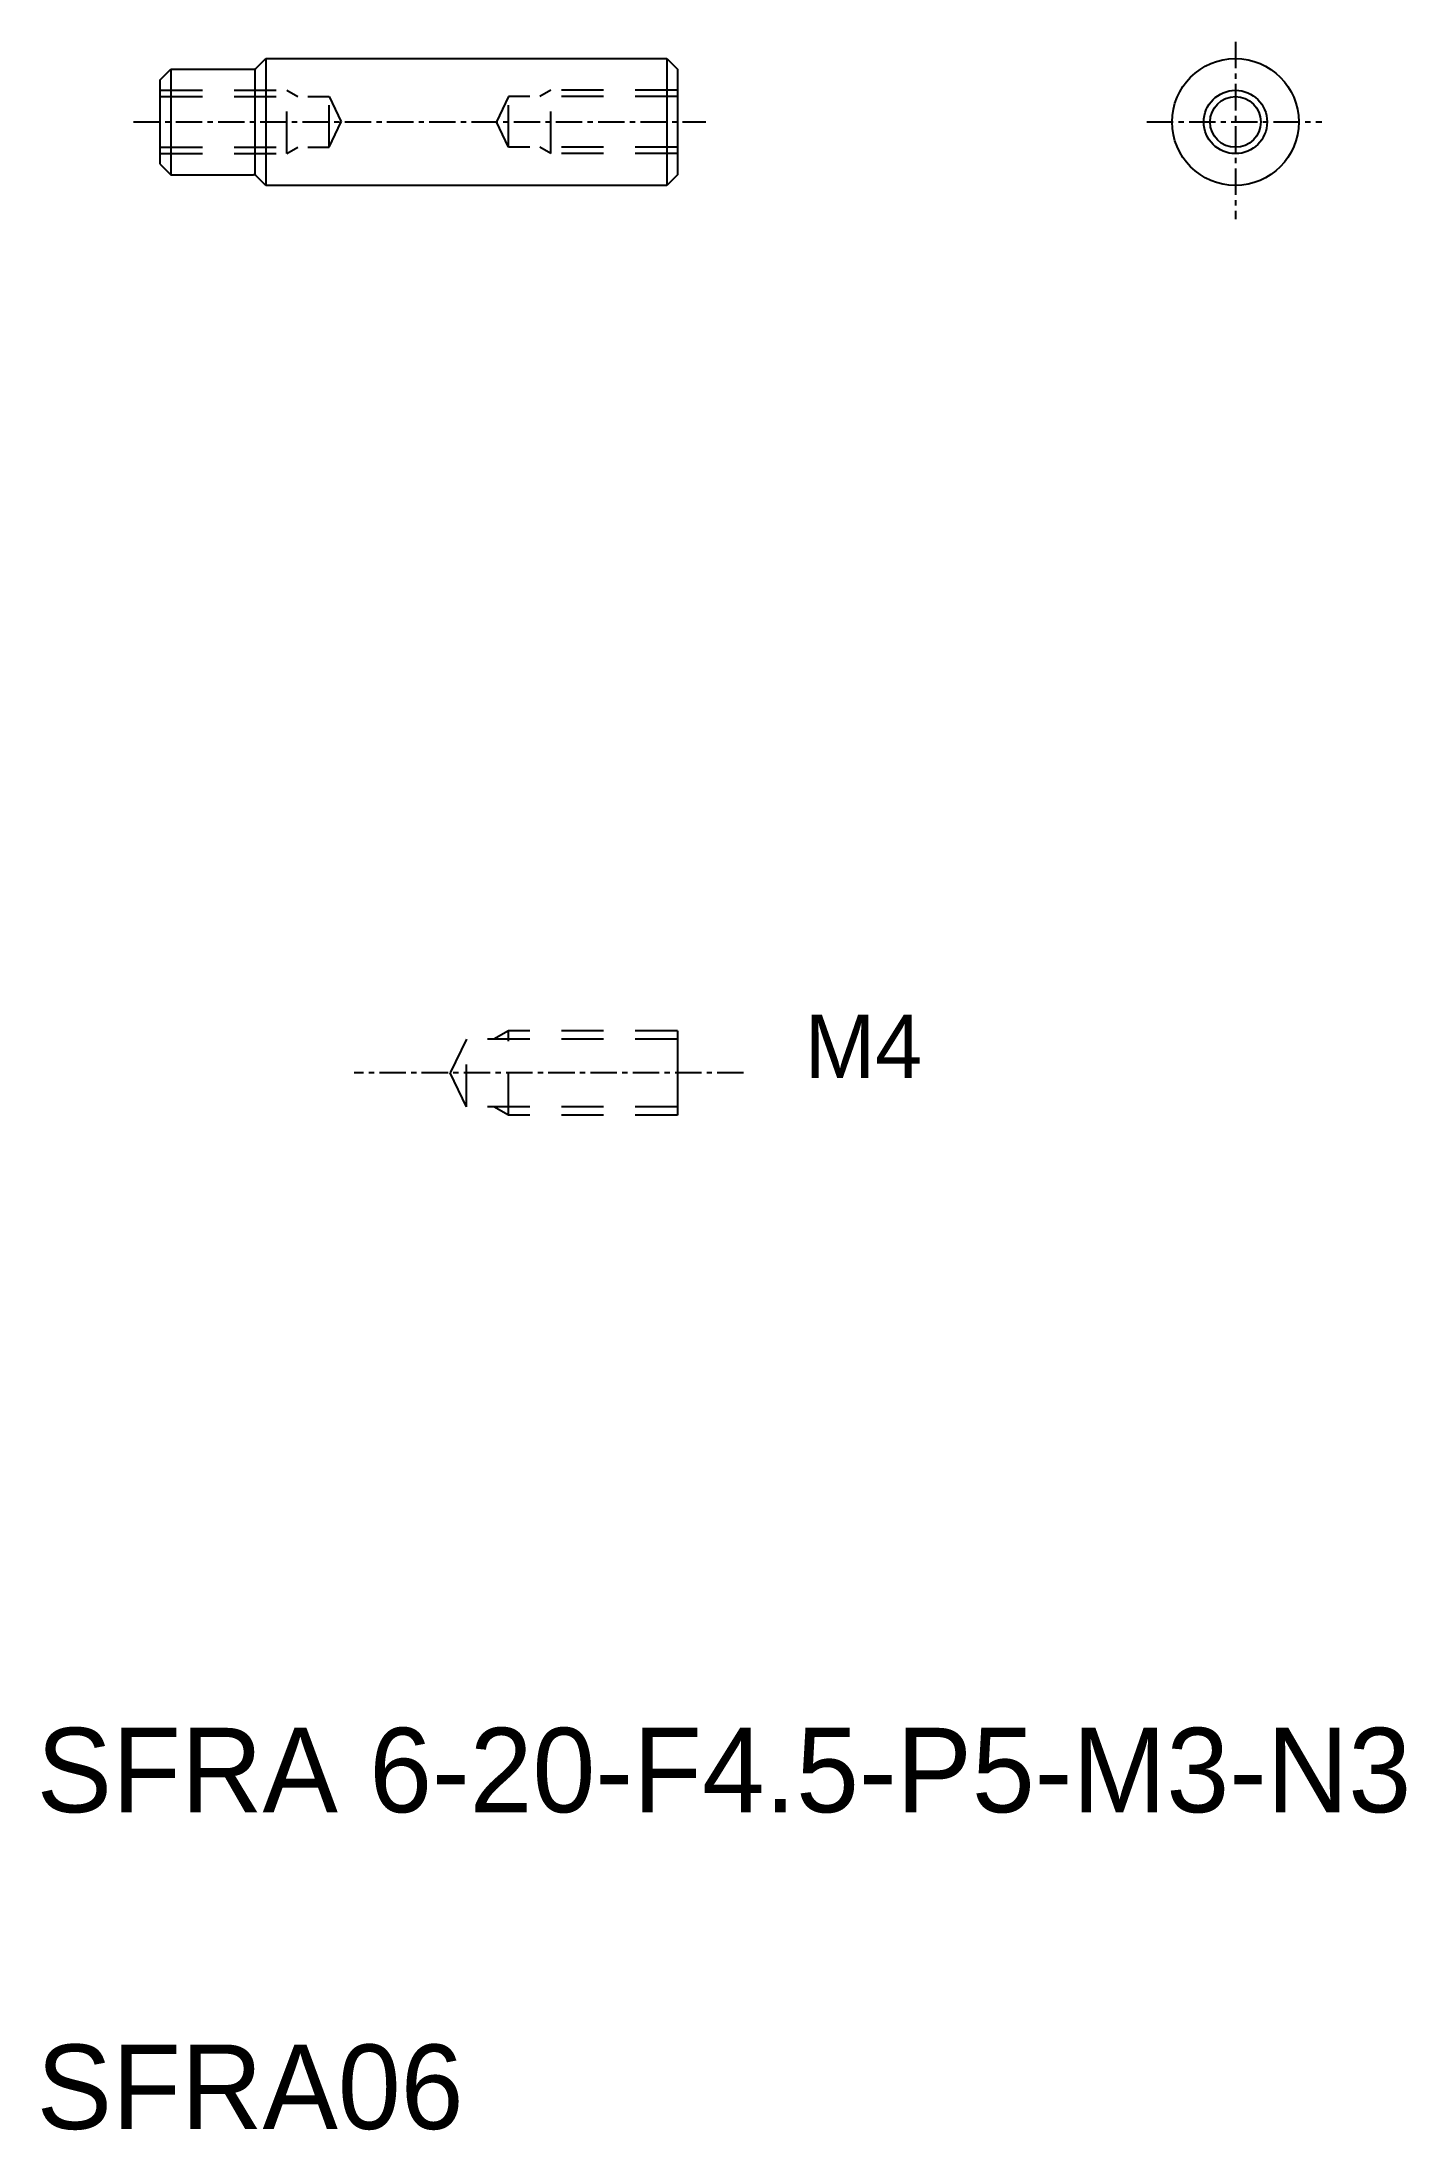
# Model space of a CAD drawing. Extents: x 47.7 to 112.3, y 74.3 to 173.2.
import ezdxf

# ---------------------------------------------------------------- set-up
doc = ezdxf.new("R2010")
doc.units = 0
doc.linetypes.add('CENTER', pattern=[2, 1.25, -0.25, 0.25, -0.25])
doc.linetypes.add('DASHED', pattern=[3.5, 2, -1.5])
doc.layers.get('0').update_dxf_attribs({"linetype": 'CONTINUOUS'})
doc.layers.add('CENTER', color=1, linetype='CENTER')

msp = doc.modelspace()

# ---------------------------------------------------------------- linework, layer by layer
for p, q in [((57.845, 171.912), (58.286, 172.353)), ((58.286, 172.353), (58.286, 166.353)), ((58.286, 172.353), (77.286, 172.353)), ((77.286, 172.353), (77.286, 166.353)), ((77.286, 172.353), (77.786, 171.853)), ((53.286, 167.353), (53.286, 171.353)), ((57.786, 166.853), (57.786, 171.853)), ((77.786, 171.853), (77.786, 166.853)), ((58.286, 170.853), (58.286, 170.853)), ((58.286, 169.353), (58.286, 169.353)), ((58.286, 166.353), (57.845, 166.794)), ((77.286, 166.353), (58.286, 166.353)), ((77.786, 166.853), (77.286, 166.353)), ((77.786, 126.318), (77.786, 122.318))]:
    msp.add_line(p, q)
at = {"linetype": 'CONTINUOUS'}
for p, q in [((53.286, 171.353), (53.786, 171.853)), ((53.286, 167.353), (53.786, 166.853))]:
    msp.add_line(p, q, dxfattribs=at)
at = {"color": 7, "linetype": 'CONTINUOUS'}
for p, q in [((53.786, 171.853), (53.786, 166.853)), ((53.786, 171.853), (57.703, 171.853)), ((53.786, 166.853), (57.703, 166.853))]:
    msp.add_line(p, q, dxfattribs=at)
at = {"color": 3, "linetype": 'DASHED'}
for p, q in [((53.286, 170.853), (59.286, 170.853)), ((53.286, 170.553), (61.286, 170.553)), ((59.286, 167.853), (59.286, 170.853)), ((59.286, 170.853), (59.806, 170.553)), ((61.286, 168.153), (61.286, 170.553)), ((61.286, 170.553), (61.858, 169.353)), ((69.786, 170.553), (69.215, 169.353)), ((69.786, 168.153), (69.786, 170.553)), ((77.786, 170.553), (69.786, 170.553)), ((71.786, 170.853), (71.267, 170.553)), ((71.786, 167.853), (71.786, 170.853)), ((77.786, 170.853), (71.786, 170.853)), ((61.286, 168.153), (61.858, 169.353)), ((69.786, 168.153), (69.215, 169.353)), ((53.286, 168.153), (61.286, 168.153)), ((59.286, 167.853), (59.806, 168.153)), ((77.786, 168.153), (69.786, 168.153)), ((71.786, 167.853), (71.267, 168.153)), ((53.286, 167.853), (59.286, 167.853)), ((77.786, 167.853), (71.786, 167.853)), ((67.786, 125.918), (67.024, 124.318)), ((77.786, 125.918), (67.786, 125.918)), ((67.786, 122.718), (67.786, 125.918)), ((69.786, 126.318), (69.093, 125.918)), ((77.786, 126.318), (69.786, 126.318)), ((69.786, 122.318), (69.786, 126.318)), ((67.786, 122.718), (67.024, 124.318)), ((77.786, 122.718), (67.786, 122.718)), ((69.786, 122.318), (69.093, 122.718)), ((77.786, 122.318), (69.786, 122.318))]:
    msp.add_line(p, q, dxfattribs=at)
at = {"linetype": 'CONTINUOUS'}
for radius in [3, 1.2]:
    msp.add_circle((104.209, 169.353), radius, dxfattribs=at)
at = {"color": 3}
msp.add_circle((104.209, 169.353), 1.5, dxfattribs=at)
at = {"color": 7, "linetype": 'CONTINUOUS'}
for centre, start, end in [((57.703, 172.053), 270, 315), ((57.703, 166.653), 45, 90)]:
    msp.add_arc(centre, 0.2, start, end, dxfattribs=at)
at = {"layer": 'CENTER', "color": 1, "linetype": 'CENTER'}
for p, q in [((104.209, 173.152), (104.209, 164.752)), ((52.028, 169.353), (79.124, 169.353)), ((100.009, 169.353), (108.292, 169.353)), ((80.918, 124.318), (62.477, 124.318))]:
    msp.add_line(p, q, dxfattribs=at)

# ---------------------------------------------------------------- texts
at = {"color": 7}
msp.add_text('M4', height=3, dxfattribs=at).set_placement((83.804, 124.078))
for s, p in [('SFRA 6-20-F4.5-P5-M3-N3', (47.436, 89.309)), ('SFRA06', (47.436, 74.309))]:
    msp.add_text(s, height=4).set_placement(p)

doc.saveas('drawing.dxf')
